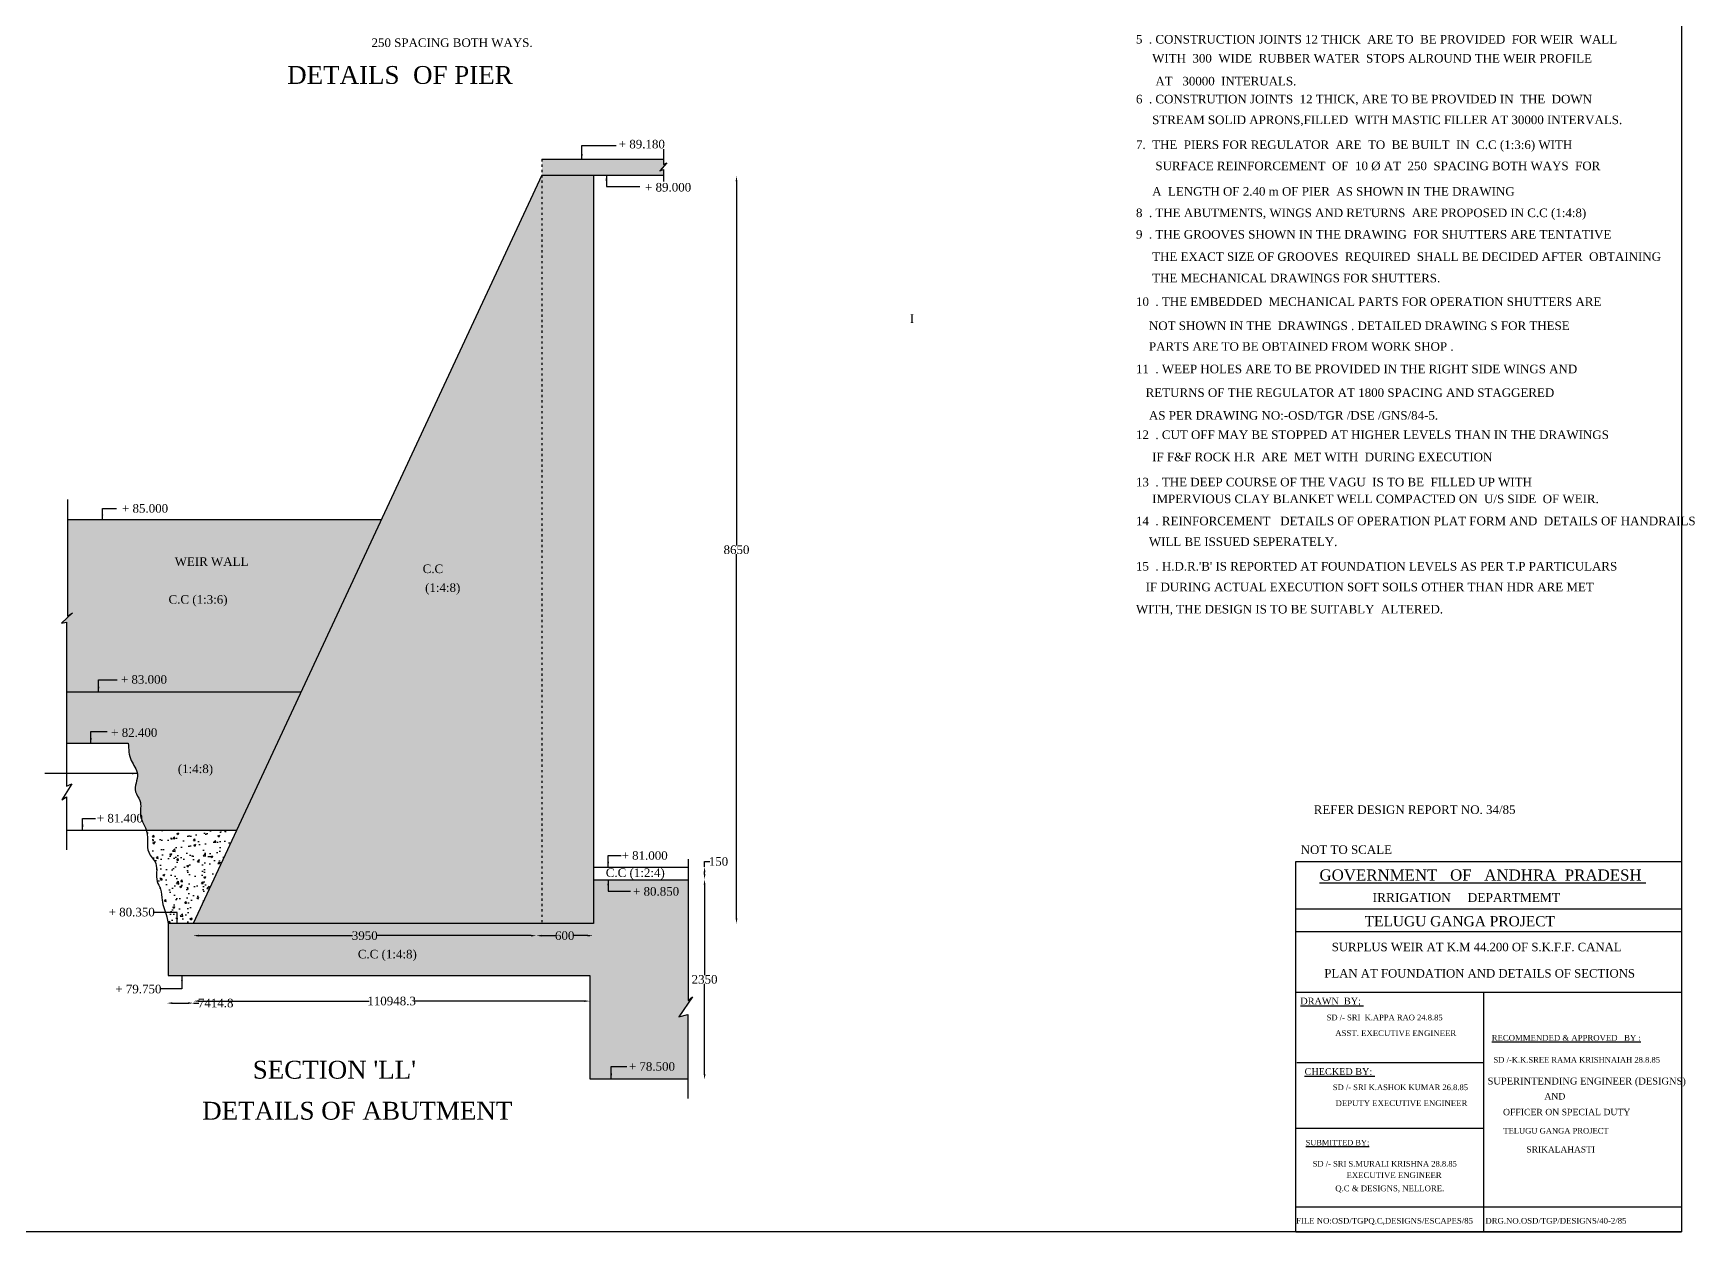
# Model space of a CAD drawing. Header units: millimetres. Extents: x 25263 to 1189477, y 36281 to 720269.
# Drawn here: x 724245 to 1189477, y 36281 to 371815 of the extents above; entities that cross this region are included whole.
import ezdxf

# ---------------------------------------------------------------- set-up
doc = ezdxf.new("R2010")
doc.units = ezdxf.units.MM
doc.header["$MEASUREMENT"] = 0
doc.header["$PDMODE"] = 66
doc.header["$PDSIZE"] = 170
doc.linetypes.add('ACAD_ISO03W100', pattern=[30, 12, -18])
for name, color, linetype in [('DIM', 5, 'Continuous'), ('DOT LINE', 3, 'ACAD_ISO03W100'), ('DWG.LINE', 10, 'Continuous'), ('HATCH', 2, 'Continuous'), ('TEXT', 7, 'Continuous')]:
    doc.layers.add(name, color=color, linetype=linetype)
doc.layers.add('TITLE', color=7, linetype='Continuous', lineweight=30)
doc.styles.get("Standard").update_dxf_attribs({"font": 'TIMES.TTF', "height": 2400})
doc.dimstyles.get("Standard").update_dxf_attribs({"dimtxt": 2400, "dimasz": 1500, "dimexe": 0.18, "dimexo": 0.0625, "dimgap": 0.09, "dimtad": 0, "dimtih": 1, "dimtoh": 1, "dimdec": 1, "dimzin": 0, "dimdsep": 46, "dimtxsty": 'Standard', "dimcen": 0.09, "dimse1": 1, "dimse2": 1, "dimclrd": 5, "dimclre": 5, "dimclrt": 4, "dimadec": 0, "dimazin": 0, "dimtfac": 1, "dimtdec": 1, "dimtofl": 0, "dimtmove": 0, "dimatfit": 3, "dimfxl": 1, "dimtolj": 1, "dimtzin": 0, "dimarcsym": 0})
pattern_1 = [(50, (0, 0), (5738.081, -502.017), [600, -6600]), (355, (0, 0), (-1110.01, 6017.537), [480, -5280]), (100.4514, (478, -42), (4628.075, 5515.516), [509.92, -5609.137]), (46.1842, (0, 1600), (8537.93, -1324.15), [900, -9900]), (96.6356, (711.5, 1490), (7477.3, 7792.94), [764.88, -8413.704]), (351.1842, (0, 1600), (7477.296, 7792.95), [720, -7920]), (21, (800, 1200), (4775.256, -3220.95), [600, -6600]), (326, (800, 1200), (1946.523, 5801.2), [480, -5280]), (71.4514, (1198, 931.6), (6721.78, 2580.244), [509.92, -5609.137]), (37.5, (0, 0), (97.279, 2663.151), [0, -5216, 0, -5360, 0, -5300]), (7.5, (0, 0), (2104.556, 3155.294), [0, -3056, 0, -5096, 0, -2020]), (327.5, (-1784, 0), (4270.5795, -180.439), [0, -2000, 0, -6240, 0, -8280]), (317.5, (-2584, 0), (4665.49, 800.84), [0, -2600, 0, -4144, 0, -5880])]

# ---------------------------------------------------------------- blocks, each defined once
blk = doc.blocks.new('*D163')
at = {"layer": 'Defpoints', "color": 0}
for p in [(922525, 331843), (921162, 122564), (922525, 122564)]:
    blk.add_point(p, dxfattribs=at)
at = {"layer": 'DIM', "color": 5, "lineweight": -2}
for p, q in [((921162, 330343), (921162, 228424)), ((921162, 124064), (921162, 225983))]:
    blk.add_line(p, q, dxfattribs=at)
at = {"layer": 'DIM', "color": 5}
for points in [[(920912, 330343), (921412, 330343), (921162, 331843)], [(920912, 124064), (921412, 124064), (921162, 122564)]]:
    blk.add_solid(points, dxfattribs=at)
at = {"layer": 'DIM', "color": 4, "insert": (921162, 227204), "char_height": 2400, "attachment_point": 5}
blk.add_mtext('\\A1;8650', dxfattribs=at)
blk = doc.blocks.new('*D164')
at = {"layer": 'Defpoints', "color": 0}
for p in [(911916, 134954), (912223, 134954), (911916, 78910)]:
    blk.add_point(p, dxfattribs=at)
at = {"layer": 'DIM', "color": 5, "lineweight": -2}
for p, q in [((912223, 133454), (912223, 108153)), ((912223, 80410), (912223, 105711))]:
    blk.add_line(p, q, dxfattribs=at)
at = {"layer": 'DIM', "color": 5}
for points in [[(911973, 133454), (912473, 133454), (912223, 134954)], [(911973, 80410), (912473, 80410), (912223, 78910)]]:
    blk.add_solid(points, dxfattribs=at)
at = {"layer": 'DIM', "color": 4, "insert": (912223, 106932), "char_height": 2400, "attachment_point": 5}
blk.add_mtext('\\A1;2350', dxfattribs=at)
blk = doc.blocks.new('*D165')
at = {"layer": 'Defpoints', "color": 0}
for p in [(912223, 138434), (912223, 138434), (912223, 134954)]:
    blk.add_point(p, dxfattribs=at)
at = {"layer": 'DIM', "color": 5, "lineweight": -2}
for p, q in [((912223, 138434), (912223, 139934)), ((912223, 139934), (913723, 139934)), ((912223, 136454), (912223, 136934))]:
    blk.add_line(p, q, dxfattribs=at)
at = {"layer": 'DIM', "color": 5}
for points in [[(911973, 136934), (912473, 136934), (912223, 138434)], [(911973, 136454), (912473, 136454), (912223, 134954)]]:
    blk.add_solid(points, dxfattribs=at)
at = {"layer": 'DIM', "color": 4, "insert": (916110, 139934), "char_height": 2400, "attachment_point": 5}
blk.add_mtext('\\A1;150', dxfattribs=at)
blk = doc.blocks.new('*D166')
at = {"layer": 'Defpoints', "color": 0}
for p in [(761706, 100416), (769121, 100416), (769121, 100295)]:
    blk.add_point(p, dxfattribs=at)
at = {"layer": 'DIM', "color": 5, "lineweight": -2}
for p, q in [((763206, 100295), (767621, 100295)), ((769121, 100295), (770621, 100295))]:
    blk.add_line(p, q, dxfattribs=at)
at = {"layer": 'DIM', "color": 5}
for points in [[(763206, 100545), (763206, 100045), (761706, 100295)], [(767621, 100545), (767621, 100045), (769121, 100295)]]:
    blk.add_solid(points, dxfattribs=at)
at = {"layer": 'DIM', "color": 4, "insert": (775326, 100295), "char_height": 2400, "attachment_point": 5}
blk.add_mtext('\\A1;7414.8', dxfattribs=at)
blk = doc.blocks.new('*D167')
at = {"layer": 'Defpoints', "color": 0}
for p in [(769121, 100295), (880069, 100858), (880069, 100295)]:
    blk.add_point(p, dxfattribs=at)
at = {"layer": 'DIM', "color": 5, "lineweight": -2}
for p, q in [((770621, 100858), (818305, 100858)), ((878569, 100858), (830885, 100858))]:
    blk.add_line(p, q, dxfattribs=at)
at = {"layer": 'DIM', "color": 5}
for points in [[(770621, 101108), (770621, 100608), (769121, 100858)], [(878569, 101108), (878569, 100608), (880069, 100858)]]:
    blk.add_solid(points, dxfattribs=at)
at = {"layer": 'DIM', "color": 4, "insert": (824595, 100858), "char_height": 2400, "attachment_point": 5}
blk.add_mtext('\\A1;110948.3', dxfattribs=at)
blk = doc.blocks.new('*D168')
at = {"layer": 'Defpoints', "color": 0}
for p in [(769028, 118708), (865111, 119175), (865111, 118708)]:
    blk.add_point(p, dxfattribs=at)
at = {"layer": 'DIM', "color": 5, "lineweight": -2}
for p, q in [((770528, 119175), (813661, 119175)), ((863611, 119175), (820479, 119175))]:
    blk.add_line(p, q, dxfattribs=at)
at = {"layer": 'DIM', "color": 5}
for points in [[(770528, 119425), (770528, 118925), (769028, 119175)], [(863611, 119425), (863611, 118925), (865111, 119175)]]:
    blk.add_solid(points, dxfattribs=at)
at = {"layer": 'DIM', "color": 4, "insert": (817070, 119175), "char_height": 2400, "attachment_point": 5}
blk.add_mtext('\\A1;3950', dxfattribs=at)
blk = doc.blocks.new('*D169')
at = {"layer": 'Defpoints', "color": 0}
for p in [(865111, 119175), (880997, 119175), (880997, 119175)]:
    blk.add_point(p, dxfattribs=at)
at = {"layer": 'DIM', "color": 5, "lineweight": -2}
for p, q in [((866611, 119175), (870535, 119175)), ((879497, 119175), (875572, 119175))]:
    blk.add_line(p, q, dxfattribs=at)
at = {"layer": 'DIM', "color": 5}
for points in [[(866611, 119425), (866611, 118925), (865111, 119175)], [(879497, 119425), (879497, 118925), (880997, 119175)]]:
    blk.add_solid(points, dxfattribs=at)
at = {"layer": 'DIM', "color": 4, "insert": (873054, 119175), "char_height": 2400, "attachment_point": 5}
blk.add_mtext('\\A1;600', dxfattribs=at)

msp = doc.modelspace()

# ---------------------------------------------------------------- hatches: boundary and pattern name
at = {"layer": 'HATCH'}
h = msp.add_hatch(dxfattribs=at)
h.set_pattern_fill('AR-CONC', color=256, scale=800, style=0)
h.set_pattern_definition(pattern_1)
h.paths.add_polyline_path([(821674.98, 235556.41), (733871.58, 235556.41), (733871.58, 208652.99), (735210.68, 209538.41), (732147.49, 206646.09), (733557.95, 206966.59), (733557.95, 187427.23), (799231.82, 187421.17)])
edge = h.paths.add_edge_path()
edge.add_line((799231.82, 187421.17), (733557.95, 187427.23))
edge.add_line((733557.95, 187427.23), (733557.95, 173043.49))
edge.add_line((733557.95, 173043.49), (750861.05, 173043.49))
edge.add_spline(control_points=[(750861.05, 173043.49), (750934.3, 171384.73), (751070.32, 168304.25), (754509.14, 164345.29), (751826.95, 159982.06), (754924.31, 156691.22), (753570.38, 152551.51), (755435.93, 150084.03), (755904.32, 148709.1)], knot_values=[0, 0, 0, 0, 4897.00437794, 9094.213453969, 14037.073856843, 16826.693316535, 21073.647600061, 25422.66166149, 25422.66166149, 25422.66166149, 25422.66166149], degree=3, periodic=0)
edge.add_line((755904.32, 148709.1), (781182.2, 148709.03))
edge.add_line((781182.2, 148709.03), (799231.82, 187421.17))
h.paths.add_polyline_path([(907593.81, 134803.67), (881089.55, 134803.67), (881089.55, 122574.97), (762024, 122574.97), (762024, 108012.16), (880069.17, 108012.16), (880069.17, 79107.23), (907572.69, 79107.23), (907572.69, 97116.7), (905051.85, 96474.54), (908824.88, 102024.93), (907593.81, 100994.09)])
h.paths.add_polyline_path([(866668.79, 332057.42), (768997.14, 122574.97), (866668.79, 122574.97)])
h.paths.add_polyline_path([(881089.55, 332057.42), (866668.79, 332057.42), (866668.79, 122574.97), (881089.55, 122574.97), (881089.55, 134803.67)])
h.paths.add_polyline_path([(901666.01, 335572.87), (900732.09, 335048.95), (900732.09, 336550.99), (866668.79, 336550.99), (866668.79, 332057.42), (900732.09, 332057.42), (900732.09, 333648.21), (899735.81, 333264.02)])
h.paths.add_polyline_path([(748175.42, 189033.93), (762026.89, 189033.93), (762026.89, 192698.82), (748175.42, 192698.82)], flags=24)
h.paths.add_polyline_path([(764123.48, 164034.85), (777974.96, 164034.85), (777974.96, 167699.74), (764123.48, 167699.74)], flags=24)
h.paths.add_polyline_path([(741444.6, 150198.89), (755296.08, 150198.89), (755296.08, 153863.78), (741444.6, 153863.78)], flags=25)
h.paths.add_polyline_path([(745460.81, 174168.87), (759312.28, 174168.87), (759312.28, 177833.76), (745460.81, 177833.76)], flags=24)
h.paths.add_polyline_path([(814524.61, 112150.02), (828376.08, 112150.02), (828376.08, 115814.91), (814524.61, 115814.91)], flags=24)
h.paths.add_polyline_path([(890410.85, 80695.45), (904262.33, 80695.45), (904262.33, 84360.33), (890410.85, 84360.33)], flags=24)
h.paths.add_polyline_path([(891573.36, 129713.66), (905424.84, 129713.66), (905424.84, 133378.55), (891573.36, 133378.55)], flags=24)
h = msp.add_hatch(dxfattribs=at)
h.set_pattern_fill('AR-CONC', color=256, scale=800, style=0)
h.set_pattern_definition(pattern_1)
edge = h.paths.add_edge_path()
edge.add_line((781182.2, 148709.03), (755904.32, 148709.1))
edge.add_spline(control_points=[(755904.32, 148709.1), (755964.4, 148532.75), (756548.92, 146536.84), (755411.37, 142822.25), (759564.66, 139258.9), (758242.6, 135087.95), (760196.16, 132015.55), (760138.34, 128479.15), (761514.6, 125432.28), (761910.43, 123212.03), (762024, 122574.97)], knot_values=[25422.66166149, 25422.66166149, 25422.66166149, 25422.66166149, 25980.478009269, 31662.258824333, 35351.946309232, 40400.495886051, 42758.138626027, 45862.374813905, 50681.210699922, 52620.241789153, 52620.241789153, 52620.241789153, 52620.241789153], degree=3, periodic=0)
edge.add_line((762024, 122574.97), (768997.14, 122574.97))
edge.add_line((768997.14, 122574.97), (781182.2, 148709.03))

# ---------------------------------------------------------------- linework, layer by layer
at = {"layer": 'DOT LINE', "ltscale": 50}
msp.add_lwpolyline([(866668.79, 336550.99), (866668.79, 122495.96)], dxfattribs=at)
at = {"layer": 'DWG.LINE'}
for points in [[(866668.79, 336550.99), (900732.09, 336550.99)], [(900732.09, 339398.16), (900732.09, 335048.95), (901666.01, 335572.87), (899735.81, 333264.02), (900732.09, 333648.21), (900732.09, 330288.64)], [(881089.55, 332057.42), (881089.55, 122574.97), (762024, 122574.97)], [(866668.79, 332057.42), (768997.14, 122574.97)], [(866668.79, 332057.42), (900732.09, 332057.42)], [(733871.58, 241237.94), (733871.58, 208652.99), (735210.68, 209538.41), (732147.49, 206646.09), (733557.95, 206966.59), (733557.95, 161019.05), (735028.77, 161720.12), (732251.65, 157209.86), (733538.36, 157999.74), (733538.36, 143225.01)], [(821674.98, 235556.41), (733858.22, 235556.41)], [(733557.95, 187427.23), (799231.82, 187421.17)], [(733557.95, 173043.49), (750861.05, 173043.49)], [(733538.36, 148709.16), (781182.2, 148709.03)], [(907593.81, 140589.19), (907593.81, 100994.09), (908824.88, 102024.93), (905051.85, 96474.54), (907572.69, 97116.7), (907572.69, 73559.11)], [(881089.55, 138389.93), (907638.15, 138389.93)], [(881089.55, 134803.67), (907700.13, 134803.67)], [(762024, 122574.97), (762024, 108012.16), (880069.17, 108012.16), (880069.17, 79107.23), (907376.86, 79107.23)]]:
    msp.add_lwpolyline(points, dxfattribs=at)
msp.add_spline([(750861.05, 173043.49), (751687.34, 168216.7), (753420.95, 164394.25), (752870.17, 159482.17), (754130.05, 156993.26), (754287.41, 152749.22), (756058.53, 148173.18), (756569.97, 142514.47), (758538.92, 139394.04), (758971.68, 134364.08), (759862.52, 132181.21), (760324.55, 129111.56), (761638.22, 124475.24), (762024, 122574.97)], degree=3, dxfattribs=at)
at = {"layer": 'TITLE'}
for p, q in [((1185796.23, 720268.84), (1185796.23, 36280.55)), ((1185796.23, 36280.55), (25263.28, 36280.55))]:
    msp.add_line(p, q, dxfattribs=at)
at = {"layer": 'TITLE', "lineweight": 30}
for p, q in [((1077796.23, 139968.29), (1185796.23, 139968.29)), ((1185796.23, 139968.29), (1185796.23, 36280.55)), ((1077796.23, 126676.77), (1185796.23, 126676.77)), ((1077796.23, 120343.62), (1185796.23, 120343.62)), ((1077796.23, 103327.06), (1185796.23, 103327.06)), ((1078021.23, 83672.42), (1130549.59, 83672.42)), ((1077796.23, 65298.8), (1130324.59, 65298.8)), ((1185796.23, 43180.02), (1077796.23, 43180.02)), ((1077796.23, 36280.55), (1185796.23, 36280.55))]:
    msp.add_line(p, q, dxfattribs=at)
at = {"layer": 'TITLE'}
msp.add_lwpolyline([(1077796.23, 36280.55), (1077796.23, 139968.29)], dxfattribs=at)
at = {"layer": 'TITLE', "lineweight": 30}
msp.add_lwpolyline([(1130324.59, 103327.06), (1130324.59, 36280.55)], dxfattribs=at)

# ---------------------------------------------------------------- texts
at = {"layer": 'TEXT'}
for s, p in [('250 SPACING BOTH WAYS.', (818965.96, 367964.76)), ('5  . CONSTRUCTION JOINTS 12 THICK  ARE TO  BE PROVIDED  FOR WEIR  WALL', (1033018.12, 368931.47)), ('     WITH  300  WIDE  RUBBER WATER  STOPS ALROUND THE WEIR PROFILE', (1033018.12, 363597.64)), ('      AT   30000  INTERUALS.', (1033018.12, 357211.17)), ('6  . CONSTRUTION JOINTS  12 THICK, ARE TO BE PROVIDED IN  THE  DOWN', (1033018.12, 352173.66)), ('     STREAM SOLID APRONS,FILLED  WITH MASTIC FILLER AT 30000 INTERVALS.', (1033018.12, 346367.66)), ('+ 89.180', (888188.74, 339572.48)), ('7.  THE  PIERS FOR REGULATOR  ARE  TO  BE BUILT  IN  C.C (1:3:6) WITH ', (1033018.12, 339401.14)), ('      SURFACE REINFORCEMENT  OF  10 %%C AT  250  SPACING BOTH WAYS  FOR', (1033018.12, 333474.66)), ('+ 89.000', (895551.1, 327498.12)), ('     A  LENGTH OF 2.40 m OF PIER  AS SHOWN IN THE DRAWING', (1033018.12, 326339.22)), ('8  . THE ABUTMENTS, WINGS AND RETURNS  ARE PROPOSED IN C.C (1:4:8)', (1033018.12, 320338.66)), ('9  . THE GROOVES SHOWN IN THE DRAWING  FOR SHUTTERS ARE TENTATIVE', (1033018.12, 314322.32)), ('     THE EXACT SIZE OF GROOVES  REQUIRED  SHALL BE DECIDED AFTER  OBTAINING', (1033018.12, 308078.75)), ('     THE MECHANICAL DRAWINGS FOR SHUTTERS.', (1033018.12, 302078.19)), ('10  . THE EMBEDDED  MECHANICAL PARTS FOR OPERATION SHUTTERS ARE ', (1033018.12, 295461.45)), ('I', (969706.07, 290707.01)), ('    NOT SHOWN IN THE  DRAWINGS . DETAILED DRAWING S FOR THESE ', (1033018.12, 288720.08)), ('    PARTS ARE TO BE OBTAINED FROM WORK SHOP .', (1033018.12, 282917.4)), ('11  . WEEP HOLES ARE TO BE PROVIDED IN THE RIGHT SIDE WINGS AND', (1033018.12, 276620.52)), ('   RETURNS OF THE REGULATOR AT 1800 SPACING AND STAGGERED ', (1033018.12, 269998.65)), ('    AS PER DRAWING NO:-OSD/TGR /DSE /GNS/84-5.', (1033018.12, 263625.33)), ('12  . CUT OFF MAY BE STOPPED AT HIGHER LEVELS THAN IN THE DRAWINGS', (1033018.12, 258207.18)), ('     IF F&F ROCK H.R  ARE  MET WITH  DURING EXECUTION', (1033018.12, 251989.09)), ('13  . THE DEEP COURSE OF THE VAGU  IS TO BE  FILLED UP WITH', (1033018.12, 244954.55)), ('     IMPERVIOUS CLAY BLANKET WELL COMPACTED ON  U/S SIDE  OF WEIR.', (1033018.12, 240261.67)), ('+ 85.000', (749099.5, 237600.53)), ('14  . REINFORCEMENT   DETAILS OF OPERATION PLAT FORM AND  DETAILS OF HANDRAILS', (1033018.12, 234069.69)), ('    WILL BE ISSUED SEPERATELY.', (1033018.12, 228250.99)), ('WEIR WALL', (763861.64, 222707.93)), ("15  . H.D.R.'B' IS REPORTED AT FOUNDATION LEVELS AS PER T.P PARTICULARS", (1033018.12, 221387.23)), ('C.C ', (833294.68, 220679.64)), ('C.C (1:3:6)', (762141.78, 212111.28)), ('(1:4:8)', (833967.86, 215411.01)), ('   IF DURING ACTUAL EXECUTION SOFT SOILS OTHER THAN HDR ARE MET', (1033018.12, 215586.32)), ('WITH, THE DESIGN IS TO BE SUITABLY  ALTERED.', (1033018.12, 209376.79)), ('+ 83.000', (748786.23, 189693.2)), ('+ 82.400', (746071.62, 174828.13)), ('(1:4:8)', (764734.29, 164694.12)), ('REFER DESIGN REPORT NO. 34/85', (1082792.91, 153250.37)), ('+ 81.400', (742055.41, 150858.16)), ('NOT TO SCALE', (1079122.15, 142059.24)), ('+ 81.000', (888980.49, 140417.98)), ('C.C (1:2:4)', (884567.2, 135603.46)), ('+ 80.850', (892184.17, 130372.92)), ('+ 80.350', (745361.6, 124570.05)), ('C.C (1:4:8)', (815135.42, 112809.28)), ('+ 79.750', (747225.65, 103039.41)), ('+ 78.500', (891021.67, 81354.71))]:
    msp.add_text(s, height=2400, dxfattribs=at).set_placement(p)
at = {"layer": 'TITLE'}
for s, p in [('DETAILS  OF PIER', (795348.43, 357635.69)), ("SECTION 'LL'", (785711.13, 79140.54)), ('DETAILS OF ABUTMENT', (771548.66, 67659.81))]:
    msp.add_text(s, height=5000, dxfattribs=at).set_placement(p)
at = {"layer": 'TITLE', "lineweight": 30}
for s, height, p in [('%%UGOVERNMENT   OF   ANDHRA  PRADESH ', 3124.6604, (1084389.33, 134594.94)), ('IRRIGATION     DEPARTMEMT ', 2487.2853, (1099270.62, 128605.41)), ('TELUGU GANGA PROJECT', 2861.261, (1097021.83, 121783.66)), ('SURPLUS WEIR AT K.M 44.200 OF S.K.F.F. CANAL ', 2361.4933, (1087830.83, 114822.21)), ('PLAN AT FOUNDATION AND DETAILS OF SECTIONS', 2361.4933, (1085751.45, 107442.44)), ('%%UDRAWN  BY; ', 1889.3295, (1079037.05, 99931.28)), ('SD /- SRI  K.APPA RAO 24.8.85', 1582.6996, (1086406.27, 95477.36)), ('ASST. EXECUTIVE ENGINEER', 1623.6446, (1088819.12, 91084.88)), ('%%URECOMMENDED & APPROVED   BY :', 1621.3812, (1132616.94, 89770.6)), ('SD /-K.K.SREE RAMA KRISHNAIAH 28.8.85', 1582.6996, (1133121.92, 83614.33)), ('%%UCHECKED BY: ', 1889.3295, (1080227.57, 80191.41)), ('SUPERINTENDING ENGINEER (DESIGNS)', 1934.5552, (1131465.35, 77502.72)), ('SD /- SRI K.ASHOK KUMAR 26.8.85', 1582.6996, (1088132.88, 75934.7)), ('AND', 1796.373, (1147364.13, 73295.6)), ('DEPUTY EXECUTIVE ENGINEER', 1623.6446, (1088890.17, 71467.32)), ('OFFICER ON SPECIAL DUTY', 1796.3727, (1135783.84, 68904.38)), ('TELUGU GANGA PROJECT', 1582.6996, (1135876.92, 63754.53)), ('%%USUBMITTED BY;', 1526.0059, (1080537.81, 60475.11)), ('SD /- SRI S.MURALI KRISHNA 28.8.85', 1582.6996, (1082483.77, 54524.51)), ('SRIKALAHASTI', 1743.9965, (1142359.14, 58470.28)), ('EXECUTIVE ENGINEER', 1623.6446, (1091969.68, 51324.11)), ('Q.C & DESIGNS, NELLORE.', 1623.6446, (1088819.12, 47627.87)), ('FILE NO:OSD/TGPQ.C,DESIGNS/ESCAPES/85', 1623.6446, (1077841.38, 38538.67)), ('DRG.NO.OSD/TGP/DESIGNS/40-2/85', 1623.6446, (1130844.87, 38538.67))]:
    msp.add_text(s, height=height, dxfattribs=at).set_placement(p)

# ---------------------------------------------------------------- dimensions: what is measured, and where the dimension line sits
at = {"layer": 'DIM'}
for p1, p2, distance, text, picture, middle in [((922525.37, 331842.77), (922525.37, 122564.42), -1362.98, '8650', '*D163', (921162.4, 227203.6)), ((912222.8, 134953.56), (912222.8, 138434.29), -0.42, '150', '*D165', (916110.34, 139934.29)), ((911915.58, 78909.93), (911915.58, 134953.56), -307.23, '2350', '*D164', (912222.8, 106931.74)), ((769028.48, 118708.34), (865110.97, 118708.34), 466.82, '3950', '*D168', (817069.73, 119175.16)), ((865110.97, 119175.16), (880996.62, 119175.16), 0, '600', '*D169', (873053.79, 119175.16))]:
    dim = msp.add_aligned_dim(p1=p1, p2=p2, distance=distance, text=text, dimstyle='Standard', dxfattribs=at)
    dim.commit()
    dim.dimension.update_dxf_attribs({"geometry": picture, "text_midpoint": middle})
for p1, p2, distance, picture, middle in [((769120.83, 100294.79), (880069.17, 100294.79), 563.45, '*D167', (824595, 100858.24)), ((761705.99, 100416.24), (769120.83, 100416.24), -121.45, '*D166', (775325.75, 100294.79))]:
    dim = msp.add_aligned_dim(p1=p1, p2=p2, distance=distance, dimstyle='Standard', dxfattribs=at)
    dim.commit()
    dim.dimension.update_dxf_attribs({"geometry": picture, "text_midpoint": middle})

# ---------------------------------------------------------------- leaders
for points in [[(877885.47, 336550.99), (877885.47, 340365.63), (887469.06, 340365.63)], [(884718.41, 332057.42), (884718.41, 328918.52), (894051.1, 328918.52)], [(743620.22, 235556.41), (743620.22, 238757.4), (747541.88, 238757.4)], [(742551.59, 187426.4), (742551.59, 190830.07), (747755.61, 190830.07)], [(740392.93, 173043.49), (740392.93, 176353.88), (744940.12, 176353.88)], [(753398.93, 164575.39), (727458.59, 164575.39)], [(738078.19, 148709.15), (738078.19, 152020.24), (741708.38, 152020.24)], [(885245.86, 138389.93), (885245.86, 141624.84), (888872.82, 141624.84)], [(885209.59, 134803.67), (885209.59, 131589.67), (891447.96, 131589.67)], [(764539.36, 122574.97), (764539.36, 125647.01), (757979.22, 125647.01)], [(765892.37, 108012.16), (765892.37, 104252.44), (759876.4, 104252.44)], [(886088.65, 79107.23), (886088.65, 82541.68), (890408.37, 82541.68)]]:
    msp.add_leader(points, dimstyle='Standard', override={"dimgap": 0.09, "dimtad": 0}, dxfattribs=at)

doc.saveas('drawing.dxf')
